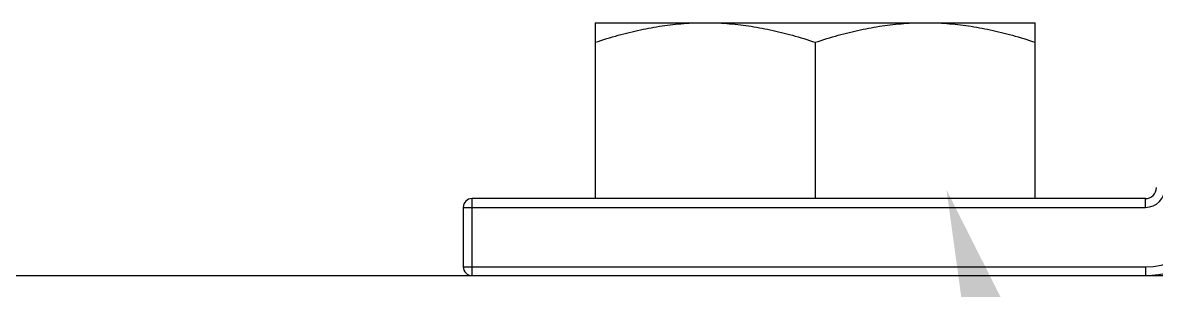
# Model space of a CAD drawing. Header units: millimetres. Extents: x -633009578 to 5705885, y -633235091 to 2571734.
# Drawn here: x 2463887.9 to 2464348.9, y 2001040.7 to 2001149.7 of the extents above; entities that cross this region are included whole.
import ezdxf

# ---------------------------------------------------------------- set-up
doc = ezdxf.new("R2010")
doc.units = ezdxf.units.MM
doc.header["$LTSCALE"] = 1000
doc.header["$MEASUREMENT"] = 0
doc.layers.get('0').update_dxf_attribs({"color": 9})
doc.layers.add('E-WIRE-系统', color=3, linetype='Continuous')

# ---------------------------------------------------------------- blocks, each defined once
blk = doc.blocks.new('G$CF4FACE3C')
at = {"layer": 'E-WIRE-系统'}
for p, q in [((-907.62, 4227.89), (-907.62, 4163.16)), ((-907.62, 4227.89), (-745.79, 4227.89)), ((-745.79, 4163.16), (-745.79, 4227.89)), ((-826.7, 4220.67), (-826.7, 4163.16)), ((-952.93, 4134.84), (-952.93, 4163.16)), ((-705.33, 4163.16), (-952.93, 4163.16)), ((-705.33, 4159.93), (-705.33, 4163.16)), ((-956.16, 4159.93), (-956.16, 4138.08)), ((-956.16, 4159.93), (-705.33, 4159.93)), ((-956.16, 4138.08), (-705.33, 4138.08)), ((-705.33, 4138.08), (-705.33, 4134.84)), ((-1893.93, 4134.84), (2832.91, 4134.84))]:
    blk.add_line(p, q, dxfattribs=at)
for centre, radius, start, end in [((-705.33, 4167.21), 29.13, 270, 0), ((-705.33, 4167.21), 7.28, 270, 0), ((-705.33, 4167.21), 4.05, 270, 0), ((-952.93, 4159.93), 3.24, 90, 180), ((-705.33, 4167.21), 32.37, 270, 337.5), ((-952.93, 4138.08), 3.24, 180, 270)]:
    blk.add_arc(centre, radius, start, end, dxfattribs=at)
for points, start_tangent, end_tangent in [([(-907.62, 4220.67), (-899.18, 4223.25), (-891.04, 4225.25), (-883.05, 4226.71), (-875.1, 4227.59), (-867.16, 4227.89)], (0.948683, 0.316228), (1, 0)), ([(-867.16, 4227.89), (-859.22, 4227.59), (-851.27, 4226.71), (-843.28, 4225.25), (-835.14, 4223.25), (-826.7, 4220.67)], (1, -0.000001), (0.948683, -0.316228)), ([(-826.7, 4220.67), (-818.27, 4223.25), (-810.13, 4225.25), (-802.14, 4226.71), (-794.19, 4227.59), (-786.25, 4227.89)], (0.948683, 0.316228), (1, 0)), ([(-786.25, 4227.89), (-778.31, 4227.59), (-770.36, 4226.71), (-762.37, 4225.25), (-754.23, 4223.25), (-745.79, 4220.67)], (1, -0.000001), (0.948683, -0.316228))]:
    blk.add_spline(points, degree=3, dxfattribs=dict(at, start_tangent=start_tangent, end_tangent=end_tangent))
blk.add_solid([(-772.32, 4121.76), (-778.46, 4166.4), (-758.17, 4126.17)], dxfattribs=at)

msp = doc.modelspace()

# ---------------------------------------------------------------- block references
at = {"xscale": 1.10592, "yscale": 1.10592, "zscale": 1.10592}
msp.add_blockref('G$CF4FACE3C', (2465124.5, 1996473.94, -46.08), dxfattribs=at)

doc.saveas('drawing.dxf')
